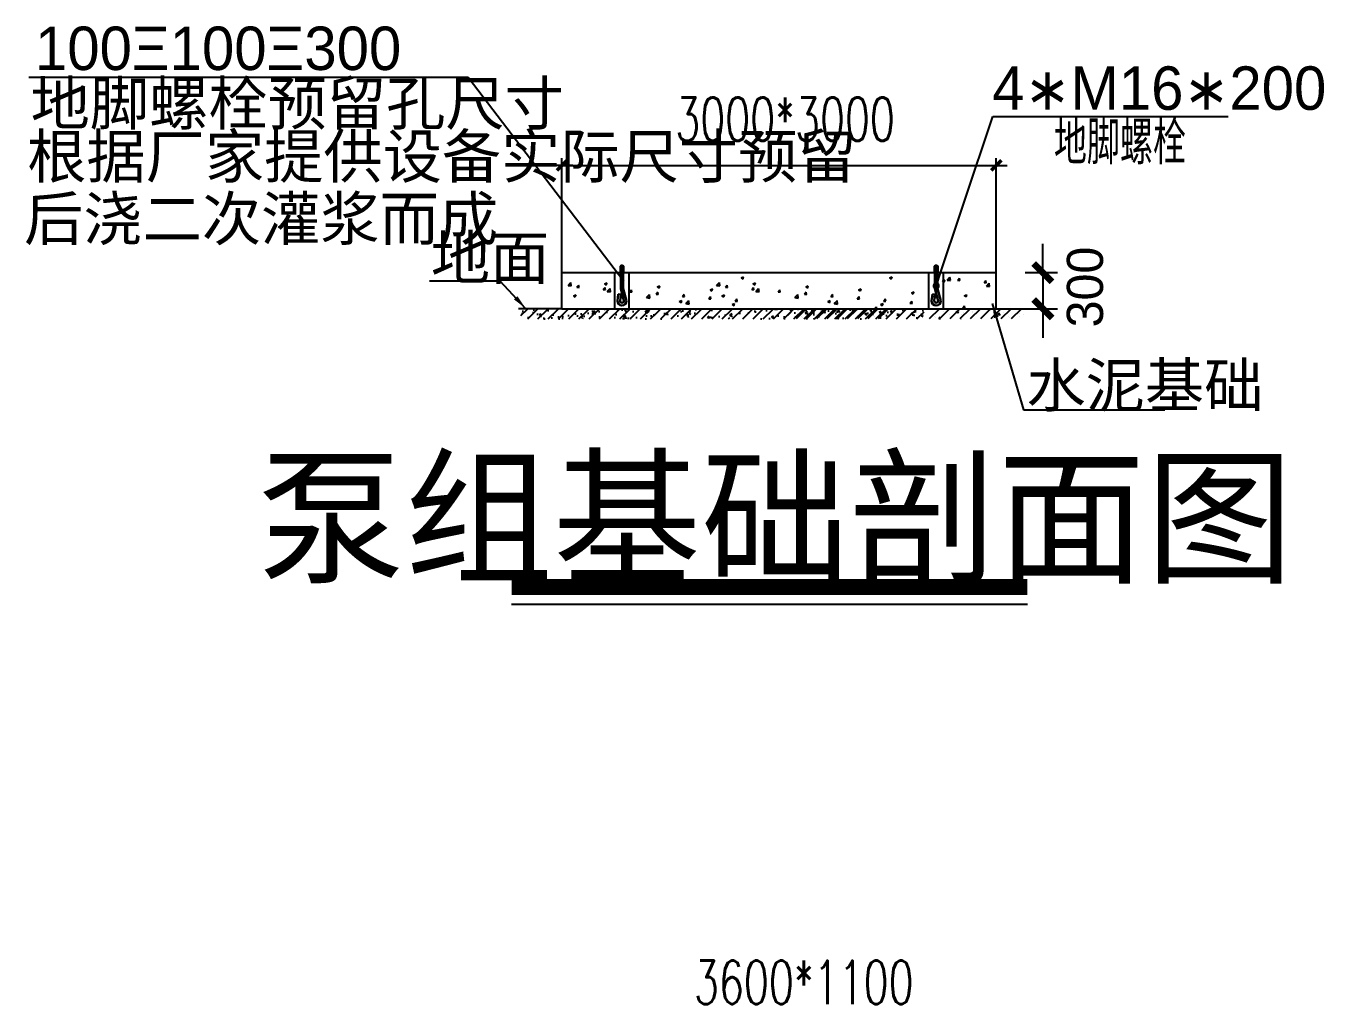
# Model space of a CAD drawing. Header units: millimetres. Extents: x 10779125 to 11142123, y -372083 to -144871.
# Drawn here: x 10996788 to 11005753, y -299563 to -292805 of the extents above; entities that cross this region are included whole.
import ezdxf
from ezdxf.enums import TextEntityAlignment as Align

# ---------------------------------------------------------------- set-up
doc = ezdxf.new("R2010")
doc.units = ezdxf.units.MM
doc.header["$LTSCALE"] = 1000
doc.header["$MEASUREMENT"] = 0
doc.header["$PDSIZE"] = -1
doc.linetypes.add('CENTER2', pattern=[1.125, 0.75, -0.125, 0.125, -0.125])
doc.layers.get('0').update_dxf_attribs({"color": 255, "linetype": 'CONTINUOUS'})
doc.layers.get('Defpoints').update_dxf_attribs({"linetype": 'CONTINUOUS'})
for name, color, linetype in [('0标准院-表格外边框', 51, 'CONTINUOUS'), ('W_DIM', 4, 'CONTINUOUS'), ('XM-设备阀件', 7, 'CONTINUOUS'), ('标注', 2, 'CONTINUOUS'), ('粗实线', 7, 'CONTINUOUS')]:
    doc.layers.add(name, color=color, linetype=linetype)
doc.layers.add('尺寸线', color=3, linetype='CONTINUOUS', lineweight=13)
doc.layers.add('轮廓线', color=7, linetype='CONTINUOUS', lineweight=30)
doc.styles.add('_HZTXT', font='tssdeng.shx', dxfattribs={"width": 0.8, "bigfont": 'tssdchn.shx'})
doc.styles.add('FHZ', font='romans', dxfattribs={"width": 0.67, "bigfont": 'fhztxt'})
doc.styles.get("Standard").update_dxf_attribs({"font": 'symbol.ttf'})
doc.dimstyles.new('DIMN-CD100', dxfattribs={"dimtxt": 300, "dimasz": 0.5, "dimexe": 50, "dimexo": 0, "dimgap": 50, "dimtad": 1, "dimdec": 0, "dimrnd": 5, "dimzin": 0, "dimdsep": 46, "dimtxsty": 'FHZ', "dimblk1": '_DIMX', "dimblk2": '_DIMX', "dimsah": 1, "dimcen": 0.09, "dimclrt": 7, "dimazin": 0, "dimtfac": 1, "dimtdec": 0, "dimtix": 1, "dimtmove": 2, "dimatfit": 3, "dimldrblk": '_DIMX', "dimfxl": 0, "dimtolj": 1, "dimtzin": 0, "dimarcsym": 0})
doc.dimstyles.new('ISO-25', dxfattribs={"dimtxt": 2.5, "dimasz": 2.5, "dimexe": 1.25, "dimexo": 0.625, "dimtad": 1, "dimtxsty": 'Standard', "dimcen": 2.5, "dimadec": 0, "dimazin": 0, "dimtfac": 1, "dimtmove": 0, "dimatfit": 3, "dimfxl": 0, "dimarcsym": 0})
doc.dimstyles.get("Standard").update_dxf_attribs({"dimscale": 100, "dimtxt": 3.5, "dimasz": 1, "dimexe": 2.5, "dimexo": 3, "dimgap": 1.5, "dimtad": 1, "dimdec": 0, "dimzin": 0, "dimdsep": 46, "dimtxsty": 'Standard', "dimblk": 'ARCHTICK', "dimcen": 0.09, "dimadec": 0, "dimazin": 0, "dimtfac": 1, "dimtdec": 0, "dimtix": 1, "dimtmove": 2, "dimatfit": 3, "dimldrblk": 'ARCHTICK', "dimfxl": 0, "dimtolj": 1, "dimtzin": 0, "dimarcsym": 0})
doc.dimstyles.new('副本 (2)ISO-25', dxfattribs={"dimtxt": 400, "dimasz": 100, "dimexe": 1.25, "dimexo": 0.625, "dimtad": 1, "dimtxsty": 'Standard', "dimcen": 2.5, "dimclrt": 4, "dimadec": 0, "dimazin": 0, "dimtfac": 1, "dimtmove": 0, "dimatfit": 3, "dimfxl": 0, "dimarcsym": 0})

# ---------------------------------------------------------------- blocks, each defined once
blk = doc.blocks.new('222')
at = {"layer": '尺寸线', "ltscale": 10}
for p, q in [((-10, -49), (-10, 3)), ((10, -49), (10, 3))]:
    blk.add_line(p, q, dxfattribs=at)
at = {"layer": '轮廓线', "ltscale": 10}
for p, q in [((-10, 3), (-12, 0)), ((-12, 0), (12, 0)), ((-10, 3), (10, 3)), ((10, 3), (12, 0)), ((-12, -46), (-12, 0)), ((-12, -46), (-10, -49)), ((-12, -46), (12, -46)), ((-10, -49), (10, -49)), ((-10, -170), (-10, -49)), ((12, -46), (10, -49)), ((10, -170), (10, -49)), ((12, -46), (12, 0)), ((-10, -170), (-35, -262)), ((-15, -262), (10, -170)), ((9.5, -214.3), (29.2, -211.3)), ((15, -262), (9.5, -214.3)), ((35, -262), (29.2, -211.3))]:
    blk.add_line(p, q, dxfattribs=at)
for radius in [35, 15]:
    blk.add_arc((0, -262), radius, 180, 0, dxfattribs=at)
blk = doc.blocks.new('A$C3BED4259')
at = {"layer": '0标准院-表格外边框'}
h = blk.add_hatch(dxfattribs=at)
h.set_pattern_fill('钢筋混凝土', color=0, scale=20, style=0)
h.set_pattern_definition([(45, (-4382444.066, -349078.766), (-35.35533906, 35.35533906), []), (50, (-4382444.07, -349078.77), (143.4520365, -12.550427), [15, -165]), (355, (-4382444.07, -349078.77), (-27.7502667, 150.4384267), [12, -132]), (100.4514, (-4382432.11, -349079.81), (115.7018763, 137.8879084), [12.748038, -140.2284224]), (46.1842, (-4382444.07, -349038.77), (213.44821, -33.103803), [22.5, -247.5]), (96.6356, (-4382426.28, -349041.52), (186.932541, 194.823574), [19.122058, -210.3426]), (351.1842, (-4382444.07, -349038.77), (186.932389, 194.82372), [18, -198]), (21, (-4382424.07, -349048.77), (119.3814104, -80.523778), [15, -165]), (326, (-4382424.07, -349048.77), (48.6630664, 145.030009), [12, -132]), (71.4514, (-4382414.12, -349055.48), (168.0445257, 64.5060993), [12.748038, -140.2284224]), (37.5, (-4382444.066, -349078.766), (2.43197106, 66.57877077), [0, -130.4, 0, -134, 0, -132.5]), (7.5, (-4382444.066, -349078.766), (52.6139075, 78.8823424), [0, -76.4, 0, -127.4, 0, -50.5]), (327.5, (-4382488.666, -349078.766), (106.76448723, -4.51097435), [0, -50, 0, -156, 0, -207]), (317.5, (-4382508.67, -349078.77), (116.6372339, 20.0209965), [0, -65, 0, -103.6, 0, -147])])
h.paths.add_polyline_path([(1865.3, 68), (1787.6, 68), (77.6, 68), (0, 68), (0, 0), (1865.3, 0)])
at = {"layer": '0标准院-表格外边框', "color": 0}
for p, q in [((1902.8, 2.4), (1970.8, 70.3)), ((1936.1, 16.4), (1936.1, 16.4)), ((1944.8, 11.1), (1944.8, 11.1)), ((1966.9, 4.5), (1976.6, 16)), ((1966.9, 4.5), (1978.9, 3.5)), ((1973.5, 2.4), (2041.5, 70.3)), ((1978.7, 2.4), (1976.8, 12.6)), ((1986.6, 62.7), (1986.6, 62.7)), ((1997.6, 51.6), (1997.6, 51.6)), ((2038.8, 30.5), (2038.8, 30.5)), ((2044.2, 2.4), (2112.2, 70.3)), ((2071.1, 27.7), (2071.1, 27.7)), ((2087.4, 50.5), (2101.4, 55.9)), ((2087.4, 50.5), (2097.4, 43.8)), ((2093.4, 58.2), (2093.4, 58.2)), ((2097.6, 40.4), (2101.7, 52.4)), ((2114.9, 2.4), (2182.9, 70.3)), ((2119.1, 2.4), (2120, 3.5)), ((2121.2, 34.3), (2121.2, 34.3)), ((2139.9, 43.3), (2139.9, 43.3)), ((2185.6, 2.4), (2253.6, 70.3)), ((2196.9, 44.3), (2196.9, 44.3)), ((2200.2, 53.7), (2200.2, 53.7)), ((2243.7, 58.3), (2243.7, 58.3)), ((2256.3, 2.4), (2324.3, 70.3)), ((2306.9, 49.2), (2306.9, 49.2)), ((2323.2, 60.9), (2323.2, 60.9)), ((2327.1, 2.4), (2395, 70.3)), ((2344, 5.8), (2344, 5.8)), ((2373.3, 67.5), (2373.3, 67.5)), ((2374.9, 34.5), (2388.9, 39.9)), ((2374.9, 34.5), (2384.8, 27.8)), ((2385, 24.3), (2389.1, 36.4)), ((2397.8, 2.4), (2465.7, 70.3)), ((2413.7, 44.7), (2413.7, 44.7)), ((2445, 18.6), (2445, 18.6)), ((2455.9, 12.4), (2455.9, 12.4)), ((2468.5, 2.4), (2536.5, 70.3)), ((2478.3, 67), (2478.3, 67)), ((2520.5, 40.2), (2520.5, 40.2)), ((2522.7, 15.2), (2522.7, 15.2)), ((2548.9, 33.6), (2548.9, 33.6))]:
    blk.add_line(p, q, dxfattribs=at)
blk = doc.blocks.new('$dimbk')
blk.add_line((0, 0), (-1, 0))
at = {"const_width": 0.45}
blk.add_lwpolyline([(-0.636, -0.636), (0.636, 0.636)], dxfattribs=at)
blk = doc.blocks.new('*D159')
at = {"layer": 'Defpoints', "color": 0, "lineweight": -2, "transparency": 16777216}
for p in [(11003489.3, -294509.5), (11003489.3, -294759.5), (11003811, -294759.5)]:
    blk.add_point(p, dxfattribs=at)
at = {"layer": 'W_DIM', "lineweight": -2, "transparency": 16777216}
for p, q in [((11003811, -294409.5), (11003811, -294309.5)), ((11003689.3, -294509.5), (11003911, -294509.5)), ((11003811, -294509.5), (11003811, -294759.5)), ((11003689.3, -294759.5), (11003911, -294759.5)), ((11003811, -294859.5), (11003811, -294959.5))]:
    blk.add_line(p, q, dxfattribs=at)
at = {"layer": 'W_DIM', "lineweight": -2, "transparency": 16777216, "xscale": 100, "yscale": 100, "zscale": 100}
for p, rotation in [((11003811, -294509.5), 270), ((11003811, -294759.5), 90)]:
    blk.add_blockref('$dimbk', p, dxfattribs=dict(at, rotation=rotation))
at = {"layer": 'W_DIM', "color": 0, "transparency": 16777216, "insert": (11004103.1, -294609.1), "char_height": 250, "attachment_point": 5, "rotation": 90}
blk.add_mtext('300', dxfattribs=at)
blk = doc.blocks.new('_DIMX')
at = {"color": 8}
blk.add_line((-150, 0), (150, 0), dxfattribs=at)
at = {"color": 8, "const_width": 50}
blk.add_lwpolyline([(-70, -70), (70, 70)], dxfattribs=at)
blk = doc.blocks.new('*D160')
at = {"layer": 'Defpoints', "color": 0, "lineweight": -2, "transparency": 16777216}
for p in [(11003489.3, -293768.3), (11000489.3, -294509.5), (11003489.3, -294509.5)]:
    blk.add_point(p, dxfattribs=at)
at = {"layer": 'W_DIM', "color": 0, "lineweight": -2, "transparency": 16777216}
for p, q in [((11000489.3, -294509.5), (11000489.3, -293718.3)), ((11000489.8, -293768.3), (11003488.8, -293768.3)), ((11003489.3, -294509.5), (11003489.3, -293718.3))]:
    blk.add_line(p, q, dxfattribs=at)
at = {"layer": 'W_DIM', "color": 0, "lineweight": -2, "transparency": 16777216, "xscale": 0.5, "yscale": 0.5, "zscale": 0.5, "rotation": 180}
blk.add_blockref('_DIMX', (11000489.3, -293768.3), dxfattribs=at)
at = {"layer": 'W_DIM', "color": 0, "lineweight": -2, "transparency": 16777216, "xscale": 0.5, "yscale": 0.5, "zscale": 0.5}
blk.add_blockref('_DIMX', (11003489.3, -293768.3), dxfattribs=at)
at = {"layer": 'W_DIM', "color": 7, "transparency": 16777216, "insert": (11002030.7, -293449.4), "char_height": 300, "attachment_point": 5, "style": 'FHZ'}
blk.add_mtext('\\A1;3000*3000', dxfattribs=at)
blk = doc.blocks.new('_ArchTick')
at = {"const_width": 0.5}
blk.add_lwpolyline([(-0.7, -0.7), (0.7, 0.7)], dxfattribs=at)

msp = doc.modelspace()

# ---------------------------------------------------------------- linework, layer by layer
msp.add_line((11000141.8, -296800.8), (11003703.8, -296800.8))
at = {"const_width": 112.5}
msp.add_lwpolyline([(11000141.8, -296681.9), (11003703.8, -296681.9)], dxfattribs=at)
at = {"layer": 'W_DIM'}
for p, q in [((11000489.3, -294759.5), (11003769.3, -294759.5)), ((11003489.3, -294759.5), (11003789.3, -294759.5))]:
    msp.add_line(p, q, dxfattribs=at)
at = {"layer": 'XM-设备阀件'}
for p, q in [((11000489.3, -294759.5), (11000489.3, -294509.5)), ((11000489.3, -294509.5), (11003489.3, -294509.5)), ((11000854.3, -294759.5), (11000854.3, -294509.5)), ((11000954.3, -294759.5), (11000954.3, -294509.5)), ((11003024.3, -294759.5), (11003024.3, -294509.5)), ((11003124.3, -294759.5), (11003124.3, -294509.5)), ((11003489.3, -294759.5), (11003489.3, -294509.5)), ((11000489.3, -294759.5), (11000189.3, -294759.5))]:
    msp.add_line(p, q, dxfattribs=at)
at = {"layer": '标注', "color": 4}
for p, q in [((10999843, -293161.7), (10996808.3, -293161.7)), ((11000916.2, -294570), (10999843, -293161.7))]:
    msp.add_line(p, q, dxfattribs=at)
at = {"layer": '粗实线', "color": 1, "linetype": 'CENTER2', "ltscale": 50}
for p, q in [((11000904.3, -294685.9), (11000904.3, -294454)), ((11003074.3, -294685.9), (11003074.3, -294454))]:
    msp.add_line(p, q, dxfattribs=at)
at = {"layer": '粗实线', "color": 6}
for p, q in [((11000531.7, -294597.9), (11000551.5, -294577.2)), ((11000554.3, -294601.2), (11000551.5, -294577.1)), ((11001556.9, -294597.9), (11001576.7, -294577.2)), ((11001579.5, -294601.2), (11001576.7, -294577.1)), ((11001726.2, -294546), (11001738.8, -294554.5)), ((11001726.5, -294546.2), (11001744.2, -294539.4)), ((11001738.8, -294554.5), (11001743.9, -294539.2)), ((11002751.4, -294546), (11002764, -294554.5)), ((11002751.7, -294546.2), (11002769.4, -294539.4)), ((11002764, -294554.5), (11002769.1, -294539.2)), ((11003116.4, -294566.4), (11003129.1, -294574.9)), ((11003116.7, -294566.5), (11003134.5, -294559.7)), ((11003129, -294574.8), (11003134.2, -294559.5)), ((11003149.6, -294560.6), (11003172.2, -294564.1)), ((11003149.7, -294560.6), (11003169.5, -294540)), ((11003172.3, -294564), (11003169.5, -294539.9)), ((11003222.5, -294562.5), (11003237.6, -294563.8)), ((11003222.8, -294562.5), (11003235, -294547.9)), ((11003237.1, -294564.2), (11003234.2, -294548.3)), ((11003405, -294578.5), (11003417.2, -294563.9)), ((11003419.3, -294580.1), (11003416.4, -294564.2)), ((11000531.6, -294597.8), (11000554.2, -294601.3)), ((11000569.6, -294669.4), (11000587.3, -294662.5)), ((11000581.9, -294677.7), (11000587, -294662.3)), ((11000592.9, -294610.1), (11000608, -294611.4)), ((11000593.2, -294610.1), (11000605.4, -294595.5)), ((11000607.5, -294611.8), (11000604.6, -294595.8)), ((11000775, -294626), (11000790.2, -294627.3)), ((11000775.4, -294626.1), (11000787.6, -294611.5)), ((11000782.7, -294587.3), (11000795.4, -294595.8)), ((11000783, -294587.4), (11000800.8, -294580.6)), ((11000789.7, -294627.7), (11000786.8, -294611.8)), ((11000795.3, -294595.7), (11000800.5, -294580.4)), ((11000802.7, -294639.9), (11000825.3, -294643.4)), ((11000802.8, -294639.9), (11000822.5, -294619.3)), ((11000825.3, -294643.3), (11000822.5, -294619.1)), ((11000957.2, -294641.9), (11000972.4, -294643.3)), ((11000957.5, -294642), (11000969.8, -294627.4)), ((11000971.9, -294643.7), (11000968.9, -294627.7)), ((11001073.8, -294681.9), (11001093.6, -294661.3)), ((11001096.4, -294685.3), (11001093.6, -294661.2)), ((11001139.4, -294657.9), (11001154.6, -294659.2)), ((11001139.7, -294657.9), (11001152, -294643.4)), ((11001147.8, -294607.6), (11001160.4, -294616.1)), ((11001148, -294607.8), (11001165.8, -294601)), ((11001154.1, -294659.6), (11001151.1, -294643.7)), ((11001160.3, -294616.1), (11001165.5, -294600.7)), ((11001321.9, -294673.9), (11001334.2, -294659.3)), ((11001336.3, -294675.5), (11001333.3, -294659.6)), ((11001512.8, -294627.9), (11001525.4, -294636.5)), ((11001513, -294628.1), (11001530.8, -294621.3)), ((11001525.4, -294636.4), (11001530.5, -294621.1)), ((11001556.8, -294597.8), (11001579.4, -294601.3)), ((11001594.8, -294669.4), (11001612.5, -294662.5)), ((11001607.1, -294677.7), (11001612.2, -294662.3)), ((11001618.1, -294610.1), (11001633.2, -294611.4)), ((11001618.4, -294610.1), (11001630.6, -294595.5)), ((11001632.7, -294611.8), (11001629.8, -294595.8)), ((11001800.2, -294626), (11001815.4, -294627.3)), ((11001800.6, -294626.1), (11001812.8, -294611.5)), ((11001807.9, -294587.3), (11001820.6, -294595.8)), ((11001808.2, -294587.4), (11001826, -294580.6)), ((11001814.9, -294627.7), (11001812, -294611.8)), ((11001820.5, -294595.7), (11001825.7, -294580.4)), ((11001827.9, -294639.9), (11001850.5, -294643.4)), ((11001828, -294639.9), (11001847.7, -294619.3)), ((11001850.5, -294643.3), (11001847.7, -294619.1)), ((11001982.4, -294641.9), (11001997.6, -294643.3)), ((11001982.7, -294642), (11001995, -294627.4)), ((11001997.1, -294643.7), (11001994.1, -294627.7)), ((11002099, -294681.9), (11002118.8, -294661.3)), ((11002121.6, -294685.3), (11002118.8, -294661.2)), ((11002164.6, -294657.9), (11002179.8, -294659.2)), ((11002164.9, -294657.9), (11002177.2, -294643.4)), ((11002173, -294607.6), (11002185.6, -294616.1)), ((11002173.2, -294607.8), (11002191, -294601)), ((11002179.3, -294659.6), (11002176.3, -294643.7)), ((11002185.5, -294616.1), (11002190.7, -294600.7)), ((11002347.1, -294673.9), (11002359.4, -294659.3)), ((11002361.5, -294675.5), (11002358.5, -294659.6)), ((11002538, -294627.9), (11002550.6, -294636.5)), ((11002538.2, -294628.1), (11002556, -294621.3)), ((11002550.6, -294636.4), (11002555.7, -294621.1)), ((11002903, -294648.3), (11002915.7, -294656.8)), ((11002903.3, -294648.5), (11002921.1, -294641.6)), ((11002915.6, -294656.8), (11002920.7, -294641.4)), ((11003268.3, -294668.8), (11003286.1, -294662)), ((11003280.6, -294677.1), (11003285.8, -294661.8)), ((11003404.7, -294578.4), (11003419.8, -294579.7)), ((11003420.7, -294602.7), (11003443.3, -294606.2)), ((11003420.8, -294602.7), (11003440.5, -294582.1)), ((11003443.3, -294606.1), (11003440.5, -294581.9)), ((11000569.3, -294669.2), (11000582, -294677.7)), ((11001073.8, -294681.9), (11001096.4, -294685.4)), ((11001299.4, -294709.9), (11001312, -294718.4)), ((11001299.6, -294710), (11001317.4, -294703.2)), ((11001312, -294718.3), (11001317.1, -294703)), ((11001321.6, -294673.8), (11001336.8, -294675.1)), ((11001344.8, -294723.9), (11001367.4, -294727.5)), ((11001344.9, -294724), (11001364.7, -294703.4)), ((11001367.5, -294727.4), (11001364.7, -294703.2)), ((11001503.8, -294689.8), (11001519, -294691.1)), ((11001504.1, -294689.8), (11001516.3, -294675.2)), ((11001518.4, -294691.5), (11001515.5, -294675.6)), ((11001594.5, -294669.2), (11001607.2, -294677.7)), ((11001664.4, -294730.2), (11001677, -294738.7)), ((11001664.7, -294730.4), (11001682.4, -294723.6)), ((11001677, -294738.7), (11001682.1, -294723.3)), ((11001686, -294705.7), (11001701.1, -294707)), ((11001686.3, -294705.8), (11001698.5, -294691.2)), ((11001700.6, -294707.4), (11001697.7, -294691.5)), ((11002099, -294681.9), (11002121.6, -294685.4)), ((11002324.6, -294709.9), (11002337.2, -294718.4)), ((11002324.8, -294710), (11002342.6, -294703.2)), ((11002337.2, -294718.3), (11002342.3, -294703)), ((11002346.8, -294673.8), (11002362, -294675.1)), ((11002370, -294723.9), (11002392.6, -294727.5)), ((11002370.1, -294724), (11002389.9, -294703.4)), ((11002392.7, -294727.4), (11002389.9, -294703.2)), ((11002529, -294689.8), (11002544.2, -294691.1)), ((11002529.3, -294689.8), (11002541.5, -294675.2)), ((11002543.6, -294691.5), (11002540.7, -294675.6)), ((11002647.4, -294759.5), (11002661, -294745.4)), ((11002662.6, -294759.5), (11002661, -294745.3)), ((11002689.6, -294730.2), (11002702.2, -294738.7)), ((11002689.9, -294730.4), (11002707.6, -294723.6)), ((11002702.2, -294738.7), (11002707.3, -294723.3)), ((11002711.2, -294705.7), (11002726.3, -294707)), ((11002711.5, -294705.8), (11002723.7, -294691.2)), ((11002725.8, -294707.4), (11002722.9, -294691.5)), ((11002893.3, -294721.6), (11002908.5, -294723)), ((11002893.7, -294721.7), (11002905.9, -294707.1)), ((11002908, -294723.4), (11002905.1, -294707.4)), ((11003257.7, -294753.5), (11003272.9, -294754.8)), ((11003258, -294753.6), (11003270.3, -294739)), ((11003268.1, -294668.6), (11003280.7, -294677.1)), ((11003272.4, -294755.2), (11003269.4, -294739.3)), ((11003448.6, -294759.5), (11003449.3, -294758.8))]:
    msp.add_line(p, q, dxfattribs=at)

# ---------------------------------------------------------------- block references
at = {"layer": 'XM-设备阀件'}
for p in [(11000206.5, -294829.9), (11001125.7, -294829.9)]:
    msp.add_blockref('A$C3BED4259', p, dxfattribs=at)
at = {"layer": '粗实线', "xscale": -0.9127219272777438, "yscale": 0.9127219273941591, "zscale": 0.912721927376424}
for p in [(11000904.3, -294464.8), (11003074.3, -294464.8)]:
    msp.add_blockref('222', p, dxfattribs=at)

# ---------------------------------------------------------------- texts
msp.add_text('泵组基础剖面图', height=750).set_placement((11001962.3, -296576.4, 843.7), align=Align.CENTER)
at = {"layer": 'W_DIM', "color": 7, "insert": (11002159.7, -299413.4), "char_height": 300, "attachment_point": 5, "style": 'FHZ'}
msp.add_mtext('\\A1;3600*1100', dxfattribs=at)
at = {"layer": '标注', "color": 4}
for s, p in [('100X100X300', (10996850.4, -293109.6)), ('4*M16*200 ', (11003461.1, -293384.6)), ('地脚螺栓预留孔尺寸', (10996820.3, -293489.5)), ('根据厂家提供设备实际尺寸预留', (10996796.2, -293855.8)), ('后浇二次灌浆而成', (10996775, -294286.6)), ('地面', (10999584.1, -294556.2)), ('水泥基础', (11003697, -295436.9))]:
    msp.add_text(s, height=300, dxfattribs=at).set_placement(p)
at = {"layer": '标注', "color": 4, "style": '_HZTXT', "width": 0.8}
msp.add_text('地脚螺栓', height=300, dxfattribs=at).set_placement((11003887.2, -293761.7))

# ---------------------------------------------------------------- dimensions: what is measured, and where the dimension line sits
at = {"layer": 'W_DIM'}
dim = msp.add_linear_dim(base=(11003489.3, -293768.3), p1=(11000489.3, -294509.5), p2=(11003489.3, -294509.5), text='3000*3000', dimstyle='DIMN-CD100', dxfattribs=at)
dim.commit()
dim.dimension.update_dxf_attribs({"geometry": '*D160', "text_midpoint": (11002030.7, -293449.4), "dimtype": 160})
dim = msp.add_linear_dim(base=(11003811, -294759.5), p1=(11003489.3, -294509.5), p2=(11003489.3, -294759.5), angle=90, text='300', dimstyle='ISO-25', override={"dimscale": 100, "dimasz": 1, "dimexe": 1, "dimexo": 2, "dimgap": 1.25, "dimdec": 0, "dimzin": 0, "dimdsep": 46, "dimtxsty": 'Standard', "dimblk": '$dimbk', "dimcen": 2, "dimclrd": 256, "dimclre": 256, "dimadec": 2, "dimtdec": 0, "dimtix": 1, "dimtmove": 2}, dxfattribs=at)
dim.commit()
dim.dimension.update_dxf_attribs({"geometry": '*D159', "text_midpoint": (11004103.1, -294609.1), "dimtype": 160})

# ---------------------------------------------------------------- leaders
at = {"layer": '标注', "color": 4}
msp.add_leader([(11003074.3, -294601.1), (11003464.6, -293430.1), (11005091, -293430.1)], dimstyle='Standard', override={"dimtxt": 2.5, "dimasz": 0.5, "dimexe": 1.25, "dimexo": 0.625, "dimgap": 0.625, "dimtih": 0, "dimtoh": 0, "dimzin": 8, "dimlunit": 6, "dimcen": 2.5, "dimtofl": 1, "dimldrblk": 'DOT'}, dxfattribs=at)
at = {"layer": '粗实线', "color": 3, "ltscale": 10}
for points in [[(11000239, -294756.7), (11000063.1, -294569.2), (10999574.1, -294569.2)], [(11003461.9, -294723.3), (11003677.3, -295457.2), (11004652.6, -295457.2)]]:
    msp.add_leader(points, dimstyle='副本 (2)ISO-25', override={"dimgap": 0.625, "dimtad": 0, "dimdec": 0, "dimtdec": 0}, dxfattribs=at)

doc.saveas('drawing.dxf')
